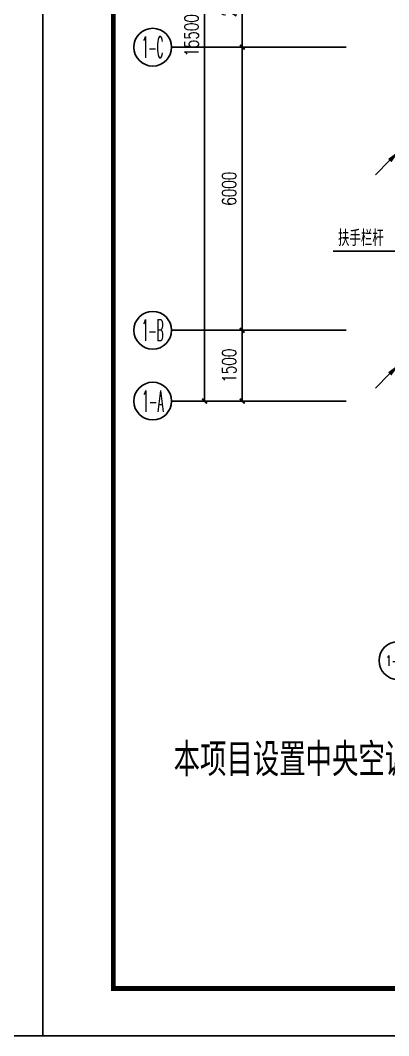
# Model space of a CAD drawing. Extents: x -6243262 to 3079315, y -2914302 to 172723.
# Drawn here: x -5788489 to -5780676, y -692286 to -670768 of the extents above; entities that cross this region are included whole.
import ezdxf
from ezdxf.enums import TextEntityAlignment as Align

# ---------------------------------------------------------------- set-up
doc = ezdxf.new("R2010")
doc.units = 0
doc.header["$LTSCALE"] = 1000
for name, color, linetype in [('AXIS', 3, 'Continuous'), ('AXIS_TEXT', 7, 'Continuous'), ('DIM_LEAD', 3, 'Continuous'), ('LWIRE', 4, 'Continuous'), ('PUB_TITLE', 4, 'Continuous'), ('TEL_TEXT', 7, 'Continuous')]:
    doc.layers.add(name, color=color, linetype=linetype)
doc.styles.add('_TCH_AXIS', font='COMPLEX', dxfattribs={"bigfont": 'GBCBIG'})
doc.styles.add('_TCH_DIM', font='SIMPLEX', dxfattribs={"bigfont": 'GBCBIG'})
doc.styles.add('_TCH_DIM_T3', font='SIMPLEX', dxfattribs={"width": 0.705882, "bigfont": 'GBCBIG'})
doc.styles.add('_TEL_DIM', font='SIMPLEX', dxfattribs={"width": 0.8, "height": 3.5, "bigfont": 'HZTXT'})
doc.styles.add('COMPLEX', font='COMPLEX')
doc.styles.get("Standard").update_dxf_attribs({"font": 'gbenor.shx', "bigfont": 'gbcbig.shx'})
doc.dimstyles.new('_TCH_ARCH&&100', dxfattribs={"dimtxt": 297.5, "dimasz": 100, "dimexe": 250, "dimexo": 300, "dimgap": 126.25, "dimtad": 1, "dimdec": 0, "dimzin": 0, "dimdsep": 46, "dimtxsty": '_TCH_DIM_T3', "dimblk": 'ARCHTICK', "dimcen": 0.09, "dimclrt": 7, "dimazin": 2, "dimtfac": 1, "dimtdec": 0, "dimtix": 1, "dimtmove": 2, "dimatfit": 3, "dimfxl": 0, "dimtolj": 1, "dimtzin": 0, "dimarcsym": 0})

# ---------------------------------------------------------------- blocks, each defined once
blk = doc.blocks.new('_AXISO')
at = {"color": 0}
blk.add_circle((0, 0), 0.5, dxfattribs=at)
at = {"layer": 'AXIS_TEXT', "color": 0, "style": 'COMPLEX', "width": 1.041667}
blk.add_attdef('A', text='', height=0.56, dxfattribs=at).set_placement((-0.25, -0.28), (0.25, -0.28), align=Align.FIT)
blk = doc.blocks.new('_ArchTick')
at = {"color": 0, "linetype": 'ByBlock', "const_width": 0.4}
blk.add_lwpolyline([(-0.5, -0.5), (0.5, 0.5)], dxfattribs=at)
blk = doc.blocks.new('*D113')
at = {"layer": 'AXIS', "color": 0, "lineweight": -2, "transparency": 16777216}
for p, q in [((1355695, -771452), (1352745, -771452)), ((1352995, -786952), (1352995, -771452)), ((1355695, -786952), (1352745, -786952))]:
    blk.add_line(p, q, dxfattribs=at)
at = {"layer": 'Defpoints', "color": 0, "transparency": 16777216}
for p in [(1352995, -771452), (1355995, -771452), (1355995, -786952)]:
    blk.add_point(p, dxfattribs=at)
at = {"layer": 'AXIS', "color": 0, "lineweight": -2, "transparency": 16777216, "xscale": 100, "yscale": 100, "zscale": 100}
for p, rotation in [((1352995, -771452), 90), ((1352995, -786952), 270)]:
    blk.add_blockref('_ArchTick', p, dxfattribs=dict(at, rotation=rotation))
at = {"layer": 'AXIS', "color": 7, "transparency": 16777216, "insert": (1352720, -779202), "char_height": 297.5, "attachment_point": 5, "rotation": 90, "style": '_TCH_DIM_T3'}
blk.add_mtext('\\A1;15500', dxfattribs=at)
blk = doc.blocks.new('*D114')
at = {"layer": 'AXIS', "color": 0, "lineweight": -2, "transparency": 16777216}
for p, q in [((1355695, -785452), (1353545, -785452)), ((1353795, -786952), (1353795, -785452)), ((1355695, -786952), (1353545, -786952))]:
    blk.add_line(p, q, dxfattribs=at)
at = {"layer": 'Defpoints', "color": 0, "transparency": 16777216}
for p in [(1353795, -785452), (1355995, -785452), (1355995, -786952)]:
    blk.add_point(p, dxfattribs=at)
at = {"layer": 'AXIS', "color": 0, "lineweight": -2, "transparency": 16777216, "xscale": 100, "yscale": 100, "zscale": 100}
for p, rotation in [((1353795, -785452), 90), ((1353795, -786952), 270)]:
    blk.add_blockref('_ArchTick', p, dxfattribs=dict(at, rotation=rotation))
at = {"layer": 'AXIS', "color": 7, "transparency": 16777216, "insert": (1353520, -786202), "char_height": 297.5, "attachment_point": 5, "rotation": 90, "style": '_TCH_DIM_T3'}
blk.add_mtext('\\A1;1500', dxfattribs=at)
blk = doc.blocks.new('*D115')
at = {"layer": 'AXIS', "color": 0, "lineweight": -2, "transparency": 16777216}
for p, q in [((1355695, -779452), (1353545, -779452)), ((1353795, -785452), (1353795, -779452)), ((1355695, -785452), (1353545, -785452))]:
    blk.add_line(p, q, dxfattribs=at)
at = {"layer": 'Defpoints', "color": 0, "transparency": 16777216}
for p in [(1353795, -779452), (1355995, -779452), (1355995, -785452)]:
    blk.add_point(p, dxfattribs=at)
at = {"layer": 'AXIS', "color": 0, "lineweight": -2, "transparency": 16777216, "xscale": 100, "yscale": 100, "zscale": 100}
for p, rotation in [((1353795, -779452), 90), ((1353795, -785452), 270)]:
    blk.add_blockref('_ArchTick', p, dxfattribs=dict(at, rotation=rotation))
at = {"layer": 'AXIS', "color": 7, "transparency": 16777216, "insert": (1353520, -782452), "char_height": 297.5, "attachment_point": 5, "rotation": 90, "style": '_TCH_DIM_T3'}
blk.add_mtext('\\A1;6000', dxfattribs=at)
blk = doc.blocks.new('*D116')
at = {"layer": 'AXIS', "color": 0, "lineweight": -2, "transparency": 16777216}
for p, q in [((1355695, -777452), (1353545, -777452)), ((1353795, -779452), (1353795, -777452)), ((1355695, -779452), (1353545, -779452))]:
    blk.add_line(p, q, dxfattribs=at)
at = {"layer": 'Defpoints', "color": 0, "transparency": 16777216}
for p in [(1353795, -777452), (1355995, -777452), (1355995, -779452)]:
    blk.add_point(p, dxfattribs=at)
at = {"layer": 'AXIS', "color": 0, "lineweight": -2, "transparency": 16777216, "xscale": 100, "yscale": 100, "zscale": 100}
for p, rotation in [((1353795, -777452), 90), ((1353795, -779452), 270)]:
    blk.add_blockref('_ArchTick', p, dxfattribs=dict(at, rotation=rotation))
at = {"layer": 'AXIS', "color": 7, "transparency": 16777216, "insert": (1353520, -778452), "char_height": 297.5, "attachment_point": 5, "rotation": 90, "style": '_TCH_DIM_T3'}
blk.add_mtext('\\A1;2000', dxfattribs=at)
blk = doc.blocks.new('$TelecSys$00000081')
for p, q in [((0.104, 0.104), (0.104, 0.104)), ((-0.104, -0.104), (-0.104, -0.104)), ((-1.15, -1.15), (-0.55, -0.55))]:
    blk.add_line(p, q)
at = {"const_width": 0.142}
blk.add_lwpolyline([(0.071, 0, 1), (-0.071, 0, 1)], format="xyb", close=True, dxfattribs=at)
blk.add_solid([(-0.62, -0.48), (-0.48, -0.62), (-0.1, -0.1)])
at = {"width": 0.8, "flags": 9}
blk.add_attdef('A', (0, 0), '', height=0.00002, rotation=180, dxfattribs=at)
blk = doc.blocks.new('22')
at = {"layer": 'AXIS', "color": 8}
for p, q in [((1355995.1, -779452.2), (1352295.1, -779452.2)), ((1355995.1, -785452.2), (1352295.1, -785452.2)), ((1355995.1, -786952.2), (1352295.1, -786952.2))]:
    blk.add_line(p, q, dxfattribs=at)
at = {"layer": 'DIM_LEAD', "color": 8}
for p, q in [((1356811.4, -783772.2), (1355719.2, -783772.2)), ((1357395.1, -783772.2), (1356811.4, -783772.2))]:
    blk.add_line(p, q, dxfattribs=at)
at = {"layer": 'AXIS', "color": 8}
ref = blk.add_blockref('_AXISO', (1351895.1, -779452.2), dxfattribs=dict(at, xscale=800, yscale=800, zscale=800))
ref.add_attrib('A', '1-C', dxfattribs={"layer": 'AXIS_TEXT', "color": 8, "height": 452.55, "style": '_TCH_AXIS', "width": 0.375}).set_placement((1351668.8, -779678.5), (1352121.4, -779678.5), align=Align.FIT)
ref = blk.add_blockref('_AXISO', (1351895.1, -785452.2), dxfattribs=dict(at, xscale=800, yscale=800, zscale=800))
ref.add_attrib('A', '1-B', dxfattribs={"layer": 'AXIS_TEXT', "color": 8, "height": 452.55, "style": '_TCH_AXIS', "width": 0.362069}).set_placement((1351668.8, -785678.5), (1352121.4, -785678.5), align=Align.FIT)
ref = blk.add_blockref('_AXISO', (1351895.1, -786952.2), dxfattribs=dict(at, xscale=800, yscale=800, zscale=800))
ref.add_attrib('A', '1-A', dxfattribs={"layer": 'AXIS_TEXT', "color": 8, "height": 452.55, "style": '_TCH_AXIS', "width": 0.355932}).set_placement((1351668.8, -787178.5), (1352121.4, -787178.5), align=Align.FIT)
ref = blk.add_blockref('_AXISO', (1357095.1, -792452.2), dxfattribs=dict(at, xscale=800, yscale=800, zscale=800))
ref.add_attrib('A', '1-1 ', dxfattribs={"layer": 'AXIS_TEXT', "height": 216.85, "style": '_TCH_AXIS', "width": 0.649351}).set_placement((1356837, -792560.6), (1357353.3, -792560.6), align=Align.FIT)
at = {"layer": 'DIM_LEAD', "color": 7, "style": '_TCH_DIM'}
blk.add_text('扶手栏杆', height=337.59, dxfattribs=at).set_placement((1355824.2, -783667.2))
at = {"layer": 'AXIS', "color": 8}
for p1, p2, distance, picture, middle in [((1355995.1, -786952.2), (1355995.1, -771452.2), 3000, '*D113', (1352720.1, -779202.2)), ((1355995.1, -779452.2), (1355995.1, -777452.2), 2200, '*D116', (1353520.1, -778452.2)), ((1355995.1, -785452.2), (1355995.1, -779452.2), 2200, '*D115', (1353520.1, -782452.2)), ((1355995.1, -786952.2), (1355995.1, -785452.2), 2200, '*D114', (1353520.1, -786202.2))]:
    dim = blk.add_aligned_dim(p1=p1, p2=p2, distance=distance, dimstyle='_TCH_ARCH&&100', dxfattribs=at)
    dim.commit()
    dim.dimension.update_dxf_attribs({"geometry": picture, "text_midpoint": middle})

msp = doc.modelspace()

# ---------------------------------------------------------------- linework, layer by layer
at = {"layer": 'PUB_TITLE'}
for points in [[(-5847413.8, -692286.4), (-5788013.8, -692286.4), (-5788013.8, -650286.4), (-5847413.8, -650286.4)], [(-5788013.8, -692286.4), (-5728613.8, -692286.4), (-5728613.8, -650286.4), (-5788013.8, -650286.4)]]:
    msp.add_lwpolyline(points, close=True, dxfattribs=at)
at = {"layer": 'PUB_TITLE', "const_width": 100}
msp.add_lwpolyline([(-5786513.8, -691286.4), (-5729613.8, -691286.4), (-5729613.8, -651286.4), (-5786513.8, -651286.4)], close=True, dxfattribs=at)

# ---------------------------------------------------------------- block references
msp.add_blockref('22', (-7137576.4, 108114.7))
at = {"layer": 'LWIRE', "xscale": 500, "yscale": 500, "zscale": 500}
for p in [(-5780381.3, -673466.7), (-5780381.3, -677987.5)]:
    msp.add_blockref('$TelecSys$00000081', p, dxfattribs=at)

# ---------------------------------------------------------------- texts
at = {"layer": 'TEL_TEXT', "style": '_TEL_DIM', "width": 0.8}
msp.add_text('本项目设置中央空调系统，由专业公司二次设计', height=700, dxfattribs=at).set_placement((-5785238.1, -686787.2))

doc.saveas('drawing.dxf')
